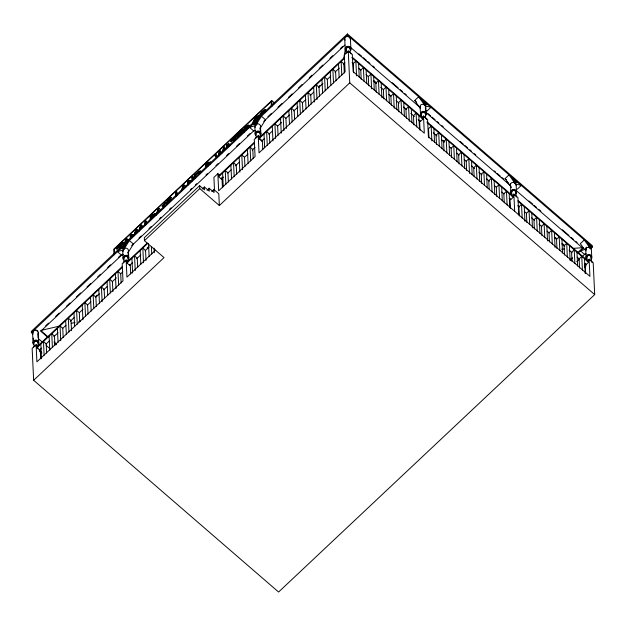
<?xml version="1.0" encoding="UTF-8"?>
<svg xmlns="http://www.w3.org/2000/svg" width="626" height="626" viewBox="0 0 626 626"><rect width="100%" height="100%" fill="white"/><g stroke="black" fill="none" stroke-linecap="round" stroke-linejoin="round"><path stroke-width="0.94" d="M260.557 116.107L261.832 113.016L264.798 110.904M253.178 123.056L253.209 122.446M265.987 111.123L265.424 109.534C262.302 110.536 259.18 113.948 259.336 117.391M199.702 173.425L199.264 172.33L195.641 174.701L199.021 172.119L199.897 172.588L199.952 173.645M255.22 127.407L254.829 126.452L255.666 125.482C257.411 121.757 262.145 124.864 260.181 128.158M208.168 163.363L207.245 165.201C203.755 165.96 210.688 159.81 206.486 165.647M208.419 163.574L207.965 164.787M255.572 134.926A2.84 2.559 -2.7 0 1 255.173 133.651L255.251 132.986A2.84 2.559 -2.7 0 1 258.702 131.092A2.84 2.559 -2.7 0 1 260.768 134.183M247.998 127.227L247.56 126.475L245.29 128.432L245.384 130.302M343.862 58.304L345.38 48.718M420.242 107.703C419.044 103.595 424.146 103.259 425.703 106.248L425.422 107.625M516.067 185.233L516.059 184.357C514.157 180.656 508.656 182.573 510.902 186.712M264.845 112.484L264.759 110.833M254.258 121.585C254.328 118.588 258.28 117.633 258.89 115.528L258.64 115.309C256.042 117.14 252.262 120.161 253.225 123.666M122.657 248.898L124.731 246.628M123.079 257.935L122.743 250.658L123.58 249.774C125.325 246.041 130.051 249.148 128.095 252.442M586.069 257.145L585.725 249.868L586.57 248.984L586.484 247.145L586.03 247.364M218.865 156.007L219.765 152.29L220.649 153.613M219.335 155.295L220.016 152.509M222.277 152.674L223.404 147.979L224.421 147.024L223.811 150.647M222.746 151.954L223.654 148.198L224.671 147.243M218.098 156.57L219.233 151.907L220.282 150.921L221.854 153.159M218.576 155.851L219.233 151.907M223.349 151.281L224.421 147.024M210.469 163.676L210.696 161.962L209.679 162.924L209.64 164.458L207.746 164.974L208.912 163.292L209.029 162.048C207.519 161.915 203.419 166.954 206.267 166.359L205.312 167.815M126.209 240.141L125.122 243.608L127.516 241.362L126.209 240.141L125.638 242.958M139.762 229.836L140.85 226.369L140.279 229.186M157.893 212.613L158.464 209.796L157.376 213.263L159.168 211.572M182.377 189.741L183.465 186.266L182.902 189.083M226.682 148.049L227.762 144.583L229.077 145.795L227.88 146.922M227.473 146.531L228.013 144.802M124.073 244.688L125.56 240.048L127.086 239.062L125.56 240.048M124.324 244.907L125.513 241.19M138.714 230.916L140.201 226.268L141.476 225.07L140.451 226.487L138.964 231.127M156.03 215.274L157.815 209.694L159.09 208.497L158.065 209.913L156.578 214.554M181.047 191.689L182.823 186.172L184.091 184.975L183.066 186.384L181.579 191.032M225.634 149.129L227.121 144.481L228.646 143.503M226.479 147.486L227.121 144.481M200.453 173.465L200.688 171.25M135.662 230.994L133.917 235.517L135.412 230.775L136.851 229.429L137.219 232.129M259.688 115.826L259.962 115.129M133.964 235.9L135.85 231.088L135.967 233.655M134.84 234.515L136.1 231.299M253.366 121.788L255.768 118.087L258.89 115.528M206.04 167.502L206.776 166.125L208.427 165.671M248.772 126.929C250.173 122.61 244.586 127.383 243.983 128.62L244.14 131.929M166.79 202.261L166.571 203.833L167.541 203.606M153.894 216.189L154.137 214.718L151.461 216.721L151.523 218.044M154.747 215.751L155.373 214.014L154.841 213.317L150.146 216.909L150.303 220.227M208.724 164.239L209.436 162.549L208.849 162.322M123.306 254.657L121.561 255.197L117.485 251.668L123.58 249.774L123.494 247.935L126.374 243.303M123.58 249.774L129.339 240.517L133.416 244.046L128.142 252.528M254.837 124.198L258.46 119.018M255.392 130.372L253.655 130.912L249.571 127.383L255.666 125.482L261.425 116.233L265.502 119.762L260.228 128.244M260.33 114.409L264.18 110.286L265.667 109.753L266.269 110.732M154.074 216.173L155.045 213.466M247.677 127.876L246.292 129.449M167.103 201.744L171.039 197.495L167.236 200.977L166.32 203.614L169.873 201.502M252.536 124.597L255.58 123.643L256.816 122.336M153.26 217.026L153.613 216.604M152.008 217.832L153.644 215.978L153.886 214.507L151.21 216.51L151.304 218.49M207.425 163.363C206.721 164.004 204.389 166.539 206.048 166.774M273.789 104.033L273.703 102.249L271.747 100.559L113.697 249.281L113.955 254.829M116.78 248.921L119.636 246.683L116.78 248.921L116.749 248.334L123.001 242.458L123.275 243.256L120.669 245.713L120.755 247.466M130.349 239.007L130.192 235.689L131.601 234.367L133.674 235.306M146.241 223.787L145.866 220.939L144.833 221.917L144.989 225.227M162.165 206.134L163.409 205.414L162.165 206.134L165.162 202.785L165.428 203.513L164.442 204.444L164.513 206.024M175.883 196.157L175.726 192.847L176.759 191.877L177.127 194.717M191.399 181.18L188.911 180.437L187.448 181.814L187.604 185.132M192.19 180.64L192.041 177.494L193.004 176.587L193.371 179.286M194.733 178.418L194.576 175.1L199.146 171.219L200.351 170.968L201.071 172.048M215.054 155.843L216.361 155.06L215.054 155.843L216.416 157.603M230.986 141.46L233.842 139.222L230.986 141.46L230.955 140.873L237.207 134.997L237.481 135.795L234.875 138.252L234.961 140.005M238.146 137.571L237.99 134.261L242.849 129.692L243.123 130.49L239.296 134.089L239.367 135.451L242.927 132.102L239.367 135.451M117.031 249.14L116.999 248.553L123.252 242.669M130.521 237.559L130.443 235.908L131.851 234.578L133.917 235.517M136.139 230.54L137.102 229.64M145.083 222.128L146.116 221.158M150.553 220.438L150.396 217.128L153.526 214.256M162.416 206.345L165.405 203.004M187.698 182.033L188.676 181.11M195.422 174.764L199.397 171.43M231.237 141.679L231.205 141.093L237.457 135.208M243.099 129.903L237.99 134.261M244.39 132.149L244.234 128.831L248.89 125.177M120.505 247.247L120.419 245.494L123.032 243.044L123.001 242.458M164.302 206.603L164.192 204.225L165.162 202.785M234.75 140.67L234.625 138.041L237.231 135.584L237.207 134.997M239.116 135.239L239.054 133.87L242.872 130.278L242.849 129.692M245.048 128.213C249.234 123.58 247.826 128.58 245.134 130.091L245.29 128.432M171.094 200.101C163.104 205.171 169.607 199.741 171.039 197.495M254.054 122.258C253.327 118.854 257.881 117.516 258.64 115.309M167.565 202.589C167.275 200.117 171.25 199.678 171.289 197.706M209.953 163.989L210.696 161.962M591.03 248.311L592.454 246.973L592.352 245.713L347.407 33.968L31.3 331.404L31.402 332.664L32.873 333.94M245.157 130.638L246.339 129.527M347.407 33.968L347.508 35.228L31.402 332.664L33.264 332.234M45.698 325.802L48.554 323.118M55.675 316.412L59.235 313.063M66.356 306.364L69.916 303.007M76.333 296.982L80.605 292.96M87.014 286.927L90.574 283.578M97.695 276.872L100.551 274.196M107.672 267.49L110.52 264.806M118.353 257.435L120.489 255.424M139.011 237.997L141.147 235.986M148.98 228.615L151.116 226.604M159.669 218.568L161.093 217.222M169.638 209.178L171.062 207.84M190.296 189.748L191.72 188.403M195.281 185.053L196.705 183.715M205.962 174.998L207.386 173.66M215.939 165.616L218.075 163.605M226.62 155.561L228.756 153.55M236.597 146.179L239.445 143.503M247.278 136.132L250.126 133.448M267.936 116.694L271.496 113.337M277.905 107.312L282.177 103.29M288.586 97.257L292.154 93.908M298.563 87.875L302.123 84.518M309.244 77.82L312.092 75.136M319.221 68.437L322.781 65.088M329.902 58.382L332.75 55.698M340.583 48.327L342.719 46.316M122.665 254.164L40.753 331.24L48.147 337.633M131.64 245.721L253.726 130.842M263.726 121.428L344.895 45.056M202.253 188.958L204.381 186.955L204.522 189.897L199.624 185.664L144.309 237.716L144.442 240.658L164.043 257.599L33.648 380.287L278.593 592.032L594.7 294.596L593.198 262.709L589.113 259.18L587.798 260.424M144.442 240.658L199.764 188.606L199.624 185.664M37.904 341.546L38.131 346.452L36.097 344.691L32.145 348.408L33.648 380.287M127.939 256.832L128.166 261.738L126.131 259.97L122.18 263.687L122.986 280.855L36.903 361.859L36.097 344.691M219.898 175.429L217.856 173.66L213.904 177.377L214.53 190.734M260.025 132.548L260.26 137.446L258.217 135.685L254.266 139.402L255.072 156.57L218.662 190.828L217.856 173.66M422.785 117.187A2.84 2.559 -2.7 0 0 421.525 117.884L423.505 116.021L424.311 133.189L353.142 71.669L352.328 54.501L348.252 50.972L344.3 54.689L345.106 71.857L259.023 152.854L258.217 135.685M41.746 348.072L39.61 350.083L36.887 347.727L36.848 346.914L122.219 266.582M147.188 243.091L126.882 262.192L126.921 263.014L129.645 265.361L132.446 262.732M254.32 142.282L218.615 175.883L218.654 176.704L221.369 179.052L223.474 177.08M264.579 138.401L261.731 141.077L259.007 138.729L258.968 137.908L344.339 57.576M36.887 347.727L122.258 267.396M126.921 263.014L147.932 243.248M218.654 176.704L254.359 143.104M259.007 138.729L344.378 58.398M207.018 190.249L209.147 188.246L214.045 192.479L213.904 189.537L211.776 191.54M95.778 296.38L97.202 295.042M147.11 248.076L148.511 246.761M318.611 86.709L320.027 85.371M46.011 344.057L49.571 340.708M53.844 336.694L58.108 332.68M62.381 328.658L65.933 325.317M70.206 321.295L74.471 317.28M79.455 312.593L83.008 309.244M87.28 305.23L90.833 301.881M96.302 306.341L95.872 297.147L99.37 293.852M103.642 289.838L107.195 286.489M112.179 281.802L116.444 277.787M121.139 282.975L120.708 273.773L122.845 271.762M136.648 258.781L140.85 254.821M145.052 250.87L149.246 246.918M227.676 173.128L231.174 169.834M235.376 165.882L239.578 161.923M244.476 157.314L247.982 154.019M252.176 150.068L254.978 147.431M268.844 134.387L272.404 131.037M277.381 126.35L281.653 122.336M286.387 128.447L285.91 118.33L289.478 114.973M293.743 110.959L298.015 106.936M302.28 102.922L305.84 99.573M310.113 95.559L313.665 92.21M318.65 87.523L322.914 83.508M327.187 79.494L330.739 76.145M335.012 72.131L339.276 68.117M343.549 64.095L344.965 62.757M155.647 250.126L126.937 277.138L126.131 259.97M199.764 188.606L219.358 205.547L349.754 82.851L348.252 50.972M368.73 85.793L368.299 76.599L370.928 74.118L371.625 88.837M420.5 108.697L414.725 100.473L418.677 96.756L424.976 105.724L430.923 107.343L426.971 111.06L425.273 110.599M418.121 119.668L420.328 121.569L422.957 119.096L422.918 118.275L352.485 57.389M511.379 187.55L505.088 178.582L509.032 174.865L515.331 183.833L521.286 185.452L517.334 189.169M512.545 195.367L513.86 194.13L517.945 197.659L518.751 214.828M509.212 198.403L510.683 199.678L513.32 197.206L513.281 196.384L427.002 121.804M556.976 248.522L556.545 239.32L559.174 236.847L559.824 250.643M570.247 259.712L572.383 257.701M578.08 252.341L583.064 247.653L583.103 248.405L515.769 190.194M570.286 260.463L572.422 258.452M578.119 253.092L583.432 248.092M576.789 261.707L579.637 259.031M582.485 256.355L585.333 253.671M584.473 263.468L585.936 264.735L588.573 262.255L588.534 261.433L518.093 200.547M584.504 266.457L585.92 265.127M584.535 267.279L585.959 265.94M168.097 202.488L168.543 202.182M170.147 200.946L171.344 200.32M206.979 165.647L207.496 165.413M154.395 213.693L155.091 213.536M120.442 248.882L123.494 247.935M586.57 248.984L580.466 250.877L584.551 254.406L586.296 253.866M59.752 326.036L40.713 330.489L48.116 336.89M71.176 323.368L74.987 322.476M78.798 321.592L80.699 321.146M561.655 249.203L564.574 248.991M573.338 248.358L583.064 247.653M200.077 171.172L200.602 171.18M423.575 102.641L424.89 103.885L427.863 104.691M513.93 180.75L515.245 181.994L518.218 182.8M188.567 184.161L188.442 181.595L190.265 182.119M190.82 181.149L188.911 180.437M588.44 245.478L590.498 247.051L590.584 248.89C589.097 246.284 585.779 247.239 584.535 249.617L580.341 243.631L584.293 239.915L590.584 248.89M421.736 99.401L425.336 104.088M512.099 177.51L515.973 182.51M132.618 236.151L131.186 235.47L131.272 237.184M347.508 35.228L592.454 246.973M414.725 100.473L416.564 102.061M505.088 178.582L506.309 179.639M358.862 53.844L361.82 56.403M363.307 57.678L366.265 60.237M367.744 61.52L369.966 63.437M372.924 65.996L374.403 67.272M392.158 82.624L398.081 87.742M400.304 89.659L402.518 91.584M404.74 93.501L406.219 94.776M427.675 113.329L430.641 115.888M432.12 117.164L435.078 119.722M437.3 121.64L438.779 122.923M441.737 125.482L443.216 126.757M460.235 141.468L463.193 144.027M464.68 145.31L467.638 147.869M469.852 149.786L471.339 151.069M474.297 153.628L475.776 154.904M494.274 170.898L495.753 172.173M497.232 173.457L500.197 176.016M501.676 177.291L503.891 179.208M506.857 181.767L508.335 183.05M529.048 200.962L532.749 204.154M534.228 205.438L536.451 207.355M538.673 209.272L540.887 211.189M562.351 229.742L569.011 235.501M571.225 237.418L573.447 239.335M575.67 241.253L577.149 242.536M350.02 46.919L420.312 107.68M426.236 112.797L510.589 185.719M423.505 116.021L427.581 119.55L428.395 136.718L589.927 276.348L589.113 259.18M351.789 57.569L422.957 119.096M427.042 122.626L513.32 197.206M518.132 201.369L588.573 262.255M374.058 80.793L376.265 82.702M442.801 140.216L444.28 141.492M555.082 237.277L556.553 238.545M562.422 243.616L564.621 245.525M352.086 62.584L353.557 63.852M358.69 68.297L360.897 70.198M366.03 74.635L368.229 76.536M373.37 80.981L376.304 83.516M380.702 87.319L383.636 89.862M388.777 94.299L390.976 96.201M396.109 100.645L399.044 103.18M403.449 106.983L406.384 109.519M410.789 113.329L414.451 116.499M433.255 132.751L436.94 135.936M441.369 139.762L444.319 142.313M449.476 146.774L451.69 148.683M456.855 153.151L459.061 155.06M464.226 159.52L466.44 161.438M471.597 165.898L474.547 168.449M478.976 172.267L481.926 174.818M486.347 178.645L489.297 181.196M494.462 185.656L496.676 187.573M501.833 192.033L504.047 193.943M517.702 205.751L519.165 207.018M524.306 211.455L526.505 213.356M531.638 217.801L534.573 220.336M538.978 224.139L541.913 226.675M547.046 231.119L549.252 233.021M554.386 237.457L556.584 239.359M561.725 243.804L564.66 246.339M569.057 250.142L572 252.685M577.133 257.122L579.332 259.023M349.754 82.851L594.7 294.596M285.91 118.33L283.187 115.974L283.883 130.693M258.968 137.908L261.691 140.263L261.731 141.077M247.614 128.58L248.835 125.09M213.904 189.537L218.803 193.77L219.358 205.547M194.576 175.1L194.944 177.807M204.381 186.955L209.28 191.188L209.147 188.246M192.041 177.494L192.44 180.859M188.442 181.595L188.778 183.52M175.726 192.847L176.133 196.376M159.771 211.009L158.464 209.796M120.708 273.773L117.985 271.426L118.635 285.221M95.872 297.147L93.149 294.791L93.798 308.587M54.032 342.007L56.254 343.924M54.814 343.392L56.293 344.676M38.781 339.042L42.466 342.234M46.16 345.427L49.845 348.612M36.848 346.914L38.209 348.087M39.594 350.474L41.793 352.375M39.634 351.288L41.832 353.189M228.396 143.284L230.532 145.169M184.091 184.975L185.766 186.438M159.09 208.497L160.765 209.968M141.476 225.07L143.151 226.542M126.835 238.842L128.979 240.728M183.465 186.266L184.772 187.487M140.85 226.369L142.157 227.582M587.352 242.559L590.498 247.051M216.111 154.841L217.433 156.836M220.282 150.921L221.604 152.94M586.116 250.901L585.733 249.946M123.134 251.691L122.743 250.736M265.15 111.318C263.053 109.542 260.017 114.104 260.369 116.295M591.28 247.004L591.75 257.012M590.921 256.042L591.155 260.948M586.906 256.136L587.141 261.042M585.897 263.914L585.936 264.735M585.208 263.851L585.654 273.39M584.488 258.726L585.185 273.445M582.415 270.166L581.765 256.37L579.136 258.851L579.566 268.045M576.961 252.215L577.61 266.011M574.887 263.656L574.238 249.86L571.601 252.341L572.039 261.543M569.425 245.705L570.122 260.424M567.359 257.153L566.71 243.357L564.073 245.83L564.503 255.032M561.898 239.195L562.547 252.99M554.37 232.692L555.066 247.403M552.296 244.132L551.647 230.337L549.01 232.817L549.448 242.012M546.842 226.182L547.531 240.893M544.769 237.622L544.119 223.826L541.482 226.307L541.92 235.501M539.307 219.671L539.956 233.467M537.241 231.111L536.584 217.316L533.955 219.796L534.385 228.991M531.779 213.161L532.476 227.88M529.706 224.601L529.056 210.805L526.427 213.286L526.857 222.488M524.252 206.65L524.94 221.369M522.178 218.098L521.528 204.303L518.891 206.776L519.33 215.978M516.153 184.678L516.497 191.963M515.245 181.994L515.331 183.833M515.668 190.993L515.902 195.891M513.86 194.13L514.674 211.298M511.653 191.086L511.888 195.985M510.433 183.903L510.816 192.096M510.644 198.865L510.683 199.678M509.955 198.802L510.401 208.341M509.188 193.637L509.838 207.433M507.115 205.078L506.465 191.282L503.836 193.763L504.266 202.957M501.661 187.127L502.31 200.923M499.587 198.567L498.938 184.772L496.301 187.252L496.739 196.447M494.133 180.617L494.783 194.412M492.059 192.057L491.41 178.261L488.773 180.742L489.164 189.021M486.598 174.106L487.247 187.902M484.532 185.554L483.875 171.751L481.245 174.231L481.676 183.434M479.07 167.596L479.719 181.391M476.996 179.044L476.347 165.248L473.718 167.721L474.148 176.923M471.542 161.085L472.192 174.881M469.516 173.449L468.819 158.738L466.182 161.211L466.62 170.413M464.007 154.583L464.664 168.378M461.941 166.023L461.292 152.228L458.655 154.708L459.085 163.902M456.479 148.072L457.129 161.868M454.406 159.513L453.756 145.717L451.127 148.198L451.557 157.392M448.952 141.562L449.601 155.358M446.878 153.002L446.228 139.207L443.591 141.687L444.03 150.882M441.424 135.052L442.073 148.847M439.35 146.5L438.701 132.696L436.064 135.177L436.502 144.379M433.888 128.541L434.538 142.337M431.862 140.905L431.165 126.194L428.536 128.666L428.966 137.869M425.797 106.569L426.134 113.854M425.367 107.492L425.539 111.131M424.89 103.885L424.976 105.724M425.312 112.883L425.539 117.782M421.298 112.977L421.486 117.062M420.116 106.702L420.461 113.987M420.289 120.755L420.328 121.569M419.592 120.693L420.046 130.231M418.833 115.528L419.483 129.324M416.76 126.968L416.11 113.173L413.473 115.654L413.911 124.848M411.298 109.018L411.955 122.813M409.271 121.381L408.582 106.663L405.945 109.143L406.376 118.337M403.77 102.507L404.419 116.303M401.696 113.948L401.047 100.152L398.418 102.633L398.848 111.827M396.242 95.997L396.892 109.793M394.216 108.361L393.519 93.642L390.882 96.122L391.32 105.324M388.715 89.487L389.364 103.282M386.641 100.935L385.992 87.139L383.355 89.612L383.793 98.814M381.179 82.976L381.876 97.695M379.113 94.424L378.456 80.629L375.827 83.102L376.257 92.304M373.652 76.474L374.301 90.269M366.124 69.963L366.773 83.759M364.05 81.403L363.401 67.608L360.764 70.089L361.202 79.283M358.588 63.453L359.246 77.248M356.562 75.816L355.873 61.098L353.236 63.578L353.667 72.772M350.411 38.789L350.881 48.805M350.059 47.826L350.286 52.733M346.037 47.92L346.272 52.827M344.73 38.922L345.2 48.938M344.3 72.999L343.862 63.797L341.139 61.45L341.788 75.245M338.51 63.922L339.159 77.718M336.021 80.785L335.583 71.591L332.86 69.236L333.509 83.031M330.231 71.716L330.88 85.512M327.742 88.579L327.304 79.377L324.581 77.029L325.23 90.825M321.952 79.502L322.601 93.297M319.463 96.365L319.025 87.171L316.302 84.815L316.999 99.534M313.673 87.296L314.362 102.007M311.185 104.159L310.746 94.956L308.023 92.609L308.673 106.404M305.394 95.082L306.044 108.877M302.906 111.944L302.468 102.75L299.744 100.395L300.394 114.19M297.115 102.875L297.765 116.671M294.627 119.738L294.189 110.536L291.466 108.188L292.115 121.984M288.836 110.661L289.486 124.464M280.558 118.455L281.246 133.174M278.061 135.318L277.631 126.116L274.908 123.768L275.604 138.479M271.747 100.559L272.013 106.107M271.332 106.264L271.113 101.592L114.378 249.07L114.597 253.741M272.279 126.241L272.967 140.96M269.783 143.104L269.352 133.909L266.629 131.554L267.279 145.349M264 134.034L264.649 147.83M262.341 140.169L262.795 149.708M260.51 126.233L260.854 133.518M260.119 128.064L260.252 130.803M255.58 123.643L255.666 125.482M256.011 132.642L256.237 137.548M254.829 126.366L255.173 133.651M253.225 158.683L252.794 149.489L250.071 147.133L250.721 160.929M247.442 149.614L248.092 163.409M244.946 166.477L244.516 157.282L241.792 154.927L242.489 169.638M242.927 132.102L242.958 132.689M242.677 131.883L242.708 132.469M239.163 157.408L239.852 172.119M236.667 174.263L236.237 165.068L233.514 162.713L234.163 176.509M233.592 139.011L233.717 141.64M230.884 165.194L231.534 178.989M228.388 182.056L227.958 172.862L225.235 170.507L225.884 184.302M222.606 172.987L223.255 186.783M221.94 177.189L222.433 187.683M221.33 178.238L221.369 179.052M195.641 174.701L195.727 176.618M193.004 176.587L193.121 179.075M187.737 182.862L187.855 185.343M176.759 191.877L176.923 195.382M163.409 205.414L163.519 207.785M163.159 205.203L163.269 207.574M154.082 248.131L154.301 252.732M151.406 246.699L151.75 254.062M148.511 243.663L149.121 256.535M145.866 220.939L146.03 224.452M145.122 222.958L145.24 225.446M146.022 260.526L145.545 250.408L142.822 248.052L143.518 262.771M140.185 250.533L140.842 264.329M136.851 229.429L137.008 232.739M137.697 267.396L137.266 258.194L134.543 255.838L135.239 270.557M131.906 258.319L132.602 273.038M130.255 264.454L130.701 273.992M129.605 264.548L129.645 265.361M128.424 250.525L128.76 257.802M128.033 252.356L128.205 255.995M123.917 256.926L124.151 261.832M119.636 246.683L119.722 248.436M119.386 246.472L119.511 249.101M115.348 273.898L116.045 288.617M112.907 291.685L112.43 281.567L109.706 279.212L110.356 293.007M107.069 281.692L107.727 295.488M104.581 298.555L104.151 289.353L101.428 287.005L102.124 301.716M98.791 289.478L99.448 303.274M90.512 297.272L91.169 311.067M88.023 314.135L87.593 304.932L84.87 302.585L85.519 316.38M82.233 305.058L82.929 319.776M79.745 321.92L79.314 312.726L76.591 310.371L77.241 324.166M73.954 312.851L74.611 326.647M71.513 330.63L71.035 320.512L68.312 318.165L68.962 331.96M65.675 320.637L66.333 334.44M63.187 337.5L62.757 328.306L60.033 325.95L60.73 340.669M57.396 328.431L58.054 342.226M54.908 345.294L54.478 336.092L51.755 333.744L52.404 347.54M49.118 336.217L49.767 350.02M46.629 353.08L46.199 343.885L43.476 341.53L44.125 355.325M40.839 344.01L41.535 358.729M40.22 349.167L40.674 358.706M39.571 349.261L39.61 350.083M38.256 332.508L38.734 342.524M37.873 334.339L38.045 337.977M33.89 341.639L34.117 346.546M33.311 338.095L33.483 341.733M32.575 332.641L33.053 342.657M587.72 260.619A2.84 2.559 -2.7 0 1 588.401 260.346M589.872 260.314A2.84 2.559 -2.7 0 1 592.016 262.74M424.256 117.156A2.84 2.559 -2.7 0 1 426.408 119.574M345.56 53.992A2.84 2.559 -2.7 0 1 347.532 52.138M349.003 52.099A2.84 2.559 -2.7 0 1 351.045 53.867M255.525 138.714A2.84 2.559 -2.7 0 1 257.497 136.851M259.657 137.055A2.84 2.559 -2.7 0 1 260.26 137.446M123.439 262.998A2.84 2.559 -2.7 0 1 125.411 261.136M126.882 261.105A2.84 2.559 -2.7 0 1 128.166 261.738M33.405 347.712A2.84 2.559 -2.7 0 1 36.112 345.748M37.537 346.061A2.84 2.559 -2.7 0 1 38.131 346.452M345.646 51.027A2.84 2.559 -2.7 0 1 347.665 47.153A2.84 2.559 -2.7 0 1 350.842 50.283M345.802 50.291A2.371 2.136 -2.7 0 1 345.787 49.188M346.014 48.672A2.371 2.136 -2.7 0 1 346.381 48.218M346.867 47.866A2.371 2.136 -2.7 0 1 348.04 47.553M348.659 47.607A2.371 2.136 -2.7 0 1 349.23 47.811M349.731 48.139A2.371 2.136 -2.7 0 1 350.114 48.57M350.357 49.078A2.371 2.136 -2.7 0 1 350.45 49.634M345.771 49.477A2.371 2.136 -2.7 0 1 348.001 46.731A2.371 2.136 -2.7 0 1 350.341 49.368M348.15 36.777A2.371 2.136 -2.7 0 1 349.214 37.302M349.605 37.74A2.371 2.136 -2.7 0 1 349.848 38.249M346.068 50.729A2.84 2.559 -2.7 0 1 347.266 46.41A2.84 2.559 -2.7 0 1 350.803 49.47M345.137 40.197A2.84 2.559 -2.7 0 1 347.156 36.324A2.84 2.559 -2.7 0 1 350.325 39.454M586.632 257.685A2.371 2.136 -2.7 0 1 588.565 254.97A2.371 2.136 -2.7 0 1 591.273 257.028M591.226 257.294A2.371 2.136 -2.7 0 1 591.241 258.397M586.648 257.403A2.371 2.136 -2.7 0 1 586.883 256.879M587.251 256.433A2.371 2.136 -2.7 0 1 587.728 256.081M590.099 256.026A2.371 2.136 -2.7 0 1 590.975 256.785M588.401 244.93A2.371 2.136 -2.7 0 1 589.011 244.993M590.717 246.464A2.371 2.136 -2.7 0 1 590.803 247.012M586.218 258.624A2.84 2.559 -2.7 0 1 589.269 255.353A2.84 2.559 -2.7 0 1 591.429 259.125M586.179 257.81A2.84 2.559 -2.7 0 1 589.238 254.532A2.84 2.559 -2.7 0 1 591.39 258.303M588.393 244.508A2.84 2.559 -2.7 0 1 591.194 247.669M33.522 342.641A2.371 2.136 -2.7 0 1 35.854 340.45A2.371 2.136 -2.7 0 1 38.256 342.532M33.632 342.907A2.371 2.136 -2.7 0 1 34.227 341.937M34.712 341.585A2.371 2.136 -2.7 0 1 38.202 342.798M33.491 344.746A2.84 2.559 -2.7 0 1 35.885 340.841A2.84 2.559 -2.7 0 1 38.413 344.629M33.452 343.924A2.84 2.559 -2.7 0 1 35.846 340.028A2.84 2.559 -2.7 0 1 38.374 343.815M33.123 332.077A2.371 2.136 -2.7 0 1 33.35 331.553M34.203 330.755A2.371 2.136 -2.7 0 1 34.766 330.528M35.995 330.497A2.371 2.136 -2.7 0 1 36.566 330.7M37.067 331.021A2.371 2.136 -2.7 0 1 37.45 331.459M32.982 333.908A2.84 2.559 -2.7 0 1 35.369 330.012A2.84 2.559 -2.7 0 1 37.896 333.799M255.737 134.191A2.371 2.136 -2.7 0 1 257.662 131.476A2.371 2.136 -2.7 0 1 260.377 133.534M255.682 134.457A2.371 2.136 -2.7 0 1 255.752 133.901M257.396 132.352A2.371 2.136 -2.7 0 1 258.624 132.329M260.08 133.291A2.371 2.136 -2.7 0 1 260.322 133.8M255.611 135.74A2.84 2.559 -2.7 0 1 257.63 131.875A2.84 2.559 -2.7 0 1 260.807 135.005M256.324 121.749A2.371 2.136 -2.7 0 1 256.887 121.522M254.805 124.3A2.84 2.559 -2.7 0 1 254.696 123.635L254.782 122.97A2.84 2.559 -2.7 0 1 257.489 121.006M123.651 258.475A2.371 2.136 -2.7 0 1 125.881 255.737A2.371 2.136 -2.7 0 1 128.22 258.374M123.596 258.741A2.371 2.136 -2.7 0 1 123.666 258.194M123.893 257.669A2.371 2.136 -2.7 0 1 124.261 257.216M124.746 256.871A2.371 2.136 -2.7 0 1 125.31 256.644M126.538 256.613A2.371 2.136 -2.7 0 1 127.109 256.816M127.994 257.576A2.371 2.136 -2.7 0 1 128.236 258.084M123.525 260.025A2.84 2.559 -2.7 0 1 125.544 256.159A2.84 2.559 -2.7 0 1 128.713 259.289M123.486 259.211A2.84 2.559 -2.7 0 1 125.505 255.338A2.84 2.559 -2.7 0 1 128.682 258.468M122.719 248.585A2.84 2.559 -2.7 0 1 125.403 245.298M421.024 114.527A2.371 2.136 -2.7 0 1 423.262 111.788A2.371 2.136 -2.7 0 1 425.594 114.417M421.267 113.721A2.371 2.136 -2.7 0 1 421.634 113.267M422.12 112.915A2.371 2.136 -2.7 0 1 422.683 112.688M423.912 112.664A2.371 2.136 -2.7 0 1 424.483 112.86M425.367 113.627A2.371 2.136 -2.7 0 1 425.61 114.135M420.899 116.076A2.84 2.559 -2.7 0 1 422.918 112.21A2.84 2.559 -2.7 0 1 426.095 115.341M420.86 115.262A2.84 2.559 -2.7 0 1 422.879 111.389A2.84 2.559 -2.7 0 1 426.056 114.519M422.777 101.342A2.84 2.559 -2.7 0 1 425.578 104.503M512.467 195.57A2.84 2.559 -2.7 0 1 513.148 195.296M514.619 195.265A2.84 2.559 -2.7 0 1 516.661 197.026M511.285 192.088A2.371 2.136 -2.7 0 1 513.617 189.897A2.371 2.136 -2.7 0 1 516.02 191.979M511.99 191.376A2.371 2.136 -2.7 0 1 512.475 191.024M514.846 190.969A2.371 2.136 -2.7 0 1 515.722 191.736M511.254 194.185A2.84 2.559 -2.7 0 1 513.649 190.288A2.84 2.559 -2.7 0 1 516.176 194.068M511.223 193.371A2.84 2.559 -2.7 0 1 513.61 189.467A2.84 2.559 -2.7 0 1 516.137 193.254M515.55 181.963A2.371 2.136 -2.7 0 1 515.48 182.51M513.148 179.881A2.371 2.136 -2.7 0 1 513.758 179.936M514.337 180.139A2.371 2.136 -2.7 0 1 514.83 180.468M513.14 179.451A2.84 2.559 -2.7 0 1 515.941 182.612"/></g></svg>
